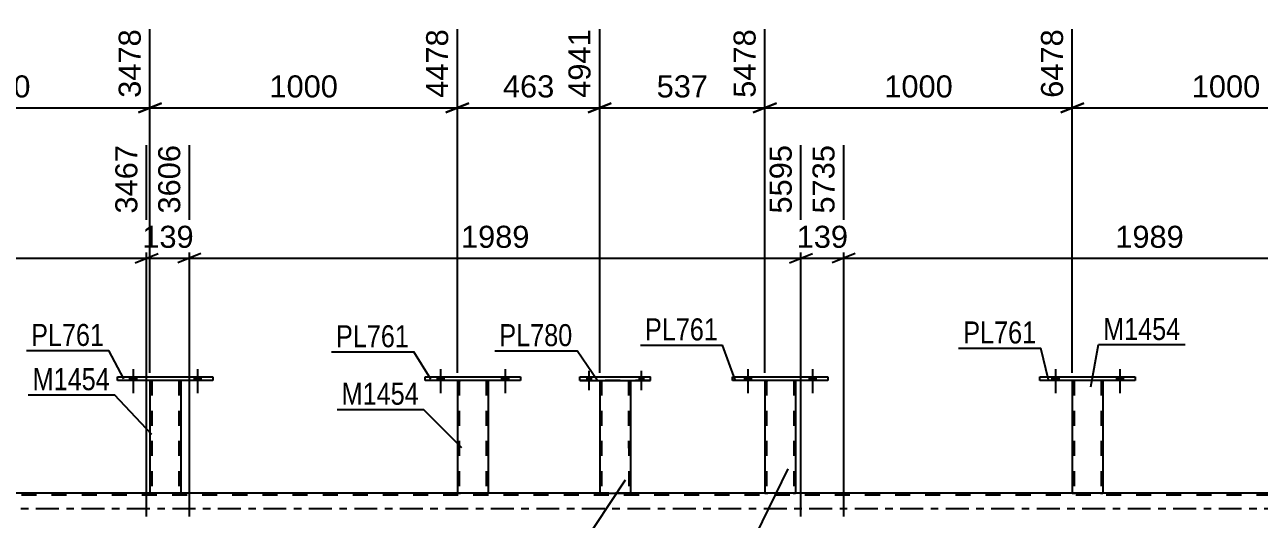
# Model space of a CAD drawing. Header units: millimetres. Extents: x 0 to 841, y 0 to 594.
# Drawn here: x 192 to 352.7, y 428.3 to 492.5 of the extents above; entities that cross this region are included whole.
import ezdxf

# ---------------------------------------------------------------- set-up
doc = ezdxf.new("R2010")
doc.units = ezdxf.units.MM
doc.linetypes.add('DXK_LINE_DOT2', pattern=[3.9198, 1.9599, -1.9599])
doc.linetypes.add('DXK_LINE_DOT3', pattern=[5.9187, 2.979, -0.9799, 0.9799, -0.9799])
doc.styles.add('Arial', font='ARIAL.TTF', dxfattribs={"height": 0.2})
doc.styles.add('Arial Narrow', font='ARIALN.TTF', dxfattribs={"height": 0.2})

# ---------------------------------------------------------------- blocks, each defined once
blk = doc.blocks.new('Part-717034467-3691 - 3663')
at = {"color": 2, "linetype": 'Continuous'}
for p, q in [((244.13, 446.29), (244.13, 446.77)), ((244.13, 446.77), (256.53, 446.77)), ((256.53, 446.77), (256.53, 446.29)), ((256.53, 446.29), (244.13, 446.29))]:
    blk.add_line(p, q, dxfattribs=at)
blk = doc.blocks.new('Bolt-717034467-3681 - 3663')
at = {"linetype": 'Continuous'}
for points in [[(265.17, 446.29), (265.73, 446.29), (265.73, 446.77), (265.17, 446.77)], [(265.17, 446.29), (265.73, 446.29), (265.73, 446.77), (265.17, 446.77)], [(271.97, 446.29), (272.53, 446.29), (272.53, 446.77), (271.97, 446.77)], [(271.97, 446.29), (272.53, 446.29), (272.53, 446.77), (271.97, 446.77)]]:
    blk.add_hatch(color=1, dxfattribs=at).paths.add_polyline_path(points)
at = {"color": 1, "linetype": 'Continuous'}
for p, q in [((265.17, 446.77), (265.17, 446.29)), ((265.17, 446.77), (265.17, 446.29)), ((265.45, 447.57), (265.45, 445.05)), ((265.45, 447.57), (265.45, 445.05)), ((265.73, 446.77), (265.73, 446.29)), ((265.73, 446.77), (265.73, 446.29)), ((271.97, 446.77), (271.97, 446.29)), ((271.97, 446.77), (271.97, 446.29)), ((272.25, 447.57), (272.25, 445.05)), ((272.25, 447.57), (272.25, 445.05)), ((272.53, 446.77), (272.53, 446.29)), ((272.53, 446.77), (272.53, 446.29))]:
    blk.add_line(p, q, dxfattribs=at)
blk = doc.blocks.new('Part-717034467-3686 - 3663')
at = {"color": 7, "linetype": 'DXK_LINE_DOT2'}
for p, q in [((248.33, 446.3), (248.33, 446.3)), ((248.33, 446.3), (248.33, 446.29)), ((248.33, 446.29), (248.33, 446.3)), ((248.37, 446.3), (248.33, 446.3)), ((248.33, 446.3), (248.37, 446.3)), ((248.47, 446.3), (248.37, 446.3)), ((248.37, 446.3), (248.47, 446.3)), ((248.62, 446.3), (248.47, 446.3)), ((248.47, 446.3), (248.62, 446.3)), ((248.57, 446.3), (248.57, 446.3)), ((248.57, 446.3), (248.57, 431.65)), ((248.59, 446.3), (248.57, 446.3)), ((248.57, 446.3), (248.59, 446.3)), ((248.64, 446.3), (248.59, 446.3)), ((248.59, 446.3), (248.64, 446.3)), ((252.03, 446.3), (248.62, 446.3)), ((252.03, 446.3), (248.62, 446.3)), ((251.94, 446.3), (248.64, 446.3)), ((248.64, 446.3), (248.72, 446.3)), ((252.02, 446.3), (248.72, 446.3)), ((252.02, 446.3), (251.94, 446.3)), ((252.07, 446.3), (252.02, 446.3)), ((252.02, 446.3), (252.07, 446.3)), ((252.03, 446.3), (252.19, 446.3)), ((252.19, 446.3), (252.03, 446.3)), ((252.09, 446.3), (252.07, 446.3)), ((252.07, 446.3), (252.09, 446.3)), ((252.09, 446.3), (252.09, 446.3)), ((252.09, 446.3), (252.09, 431.65)), ((252.19, 446.3), (252.29, 446.3)), ((252.29, 446.3), (252.19, 446.3)), ((252.29, 446.3), (252.33, 446.3)), ((252.33, 446.3), (252.29, 446.3)), ((252.33, 446.3), (252.33, 446.3)), ((252.33, 446.3), (252.33, 446.29)), ((252.33, 446.29), (252.33, 446.3)), ((248.33, 431.65), (248.37, 431.65)), ((248.37, 431.65), (248.47, 431.65)), ((248.47, 431.65), (248.62, 431.65)), ((248.59, 431.65), (248.57, 431.65)), ((248.57, 431.65), (248.59, 431.65)), ((248.64, 431.65), (248.59, 431.65)), ((248.59, 431.65), (248.62, 431.65)), ((252.03, 431.65), (248.62, 431.65)), ((248.62, 431.65), (248.64, 431.65)), ((251.94, 431.65), (248.64, 431.65)), ((248.64, 431.65), (248.72, 431.65)), ((252.02, 431.65), (248.72, 431.65)), ((252.02, 431.65), (251.94, 431.65)), ((252.07, 431.65), (252.02, 431.65)), ((252.02, 431.65), (252.07, 431.65)), ((252.03, 431.65), (252.19, 431.65)), ((252.09, 431.65), (252.07, 431.65)), ((252.07, 431.65), (252.09, 431.65)), ((252.19, 431.65), (252.29, 431.65)), ((252.29, 431.65), (252.33, 431.65))]:
    blk.add_line(p, q, dxfattribs=at)
at = {"color": 2, "linetype": 'Continuous'}
for p, q in [((248.33, 446.29), (248.33, 431.65)), ((252.33, 446.29), (252.33, 431.65)), ((248.37, 431.65), (248.33, 431.65)), ((248.47, 431.65), (248.37, 431.65)), ((248.62, 431.65), (248.47, 431.65)), ((252.03, 431.65), (248.62, 431.65)), ((252.19, 431.65), (252.03, 431.65)), ((252.29, 431.65), (252.19, 431.65)), ((252.33, 431.65), (252.29, 431.65))]:
    blk.add_line(p, q, dxfattribs=at)
blk = doc.blocks.new('Part-717034467-4103 - 3663')
at = {"color": 7, "linetype": 'DXK_LINE_DOT2'}
for p, q in [((288.33, 446.3), (288.33, 446.3)), ((288.33, 446.3), (288.33, 446.29)), ((288.33, 446.29), (288.33, 446.3)), ((288.37, 446.3), (288.33, 446.3)), ((288.33, 446.3), (288.37, 446.3)), ((288.47, 446.3), (288.37, 446.3)), ((288.37, 446.3), (288.47, 446.3)), ((288.63, 446.3), (288.47, 446.3)), ((288.47, 446.3), (288.63, 446.3)), ((288.57, 446.3), (288.57, 446.3)), ((288.57, 446.3), (288.57, 431.65)), ((288.59, 446.3), (288.57, 446.3)), ((288.57, 446.3), (288.59, 446.3)), ((288.64, 446.3), (288.59, 446.3)), ((288.59, 446.3), (288.64, 446.3)), ((292.03, 446.3), (288.63, 446.3)), ((292.03, 446.3), (288.63, 446.3)), ((291.94, 446.3), (288.64, 446.3)), ((288.64, 446.3), (288.72, 446.3)), ((292.02, 446.3), (288.72, 446.3)), ((292.02, 446.3), (291.94, 446.3)), ((292.07, 446.3), (292.02, 446.3)), ((292.02, 446.3), (292.07, 446.3)), ((292.03, 446.3), (292.19, 446.3)), ((292.19, 446.3), (292.03, 446.3)), ((292.09, 446.3), (292.07, 446.3)), ((292.07, 446.3), (292.09, 446.3)), ((292.09, 446.3), (292.09, 446.3)), ((292.09, 446.3), (292.09, 431.65)), ((292.19, 446.3), (292.29, 446.3)), ((292.29, 446.3), (292.19, 446.3)), ((292.29, 446.3), (292.33, 446.3)), ((292.33, 446.3), (292.29, 446.3)), ((292.33, 446.3), (292.33, 446.3)), ((292.33, 446.3), (292.33, 446.29)), ((292.33, 446.29), (292.33, 446.3)), ((288.33, 431.65), (288.37, 431.65)), ((288.37, 431.65), (288.47, 431.65)), ((288.47, 431.65), (288.63, 431.65)), ((288.59, 431.65), (288.57, 431.65)), ((288.57, 431.65), (288.59, 431.65)), ((288.64, 431.65), (288.59, 431.65)), ((288.59, 431.65), (288.63, 431.65)), ((292.03, 431.65), (288.63, 431.65)), ((288.63, 431.65), (288.64, 431.65)), ((291.94, 431.65), (288.64, 431.65)), ((288.64, 431.65), (288.72, 431.65)), ((292.02, 431.65), (288.72, 431.65)), ((292.02, 431.65), (291.94, 431.65)), ((292.07, 431.65), (292.02, 431.65)), ((292.02, 431.65), (292.07, 431.65)), ((292.03, 431.65), (292.19, 431.65)), ((292.09, 431.65), (292.07, 431.65)), ((292.07, 431.65), (292.09, 431.65)), ((292.19, 431.65), (292.29, 431.65)), ((292.29, 431.65), (292.33, 431.65))]:
    blk.add_line(p, q, dxfattribs=at)
at = {"color": 2, "linetype": 'Continuous'}
for p, q in [((288.33, 446.29), (288.33, 431.65)), ((292.33, 446.29), (292.33, 431.65)), ((288.37, 431.65), (288.33, 431.65)), ((288.47, 431.65), (288.37, 431.65)), ((288.63, 431.65), (288.47, 431.65)), ((292.03, 431.65), (288.63, 431.65)), ((292.19, 431.65), (292.03, 431.65)), ((292.29, 431.65), (292.19, 431.65)), ((292.33, 431.65), (292.29, 431.65))]:
    blk.add_line(p, q, dxfattribs=at)
blk = doc.blocks.new('Part-717034467-4128 - 3663')
at = {"color": 2, "linetype": 'Continuous'}
for p, q in [((204.13, 446.29), (204.13, 446.77)), ((204.13, 446.77), (216.53, 446.77)), ((216.53, 446.77), (216.53, 446.29)), ((216.53, 446.29), (204.13, 446.29))]:
    blk.add_line(p, q, dxfattribs=at)
blk = doc.blocks.new('Bolt-717034467-4170 - 3663')
at = {"linetype": 'Continuous'}
for points in [[(245.69, 446.29), (246.57, 446.29), (246.57, 446.77), (245.69, 446.77)], [(254.09, 446.29), (254.97, 446.29), (254.97, 446.77), (254.09, 446.77)]]:
    blk.add_hatch(color=1, dxfattribs=at).paths.add_polyline_path(points)
at = {"color": 1, "linetype": 'Continuous'}
for p, q in [((245.69, 446.77), (245.69, 446.29)), ((246.13, 447.77), (246.13, 444.65)), ((246.57, 446.77), (246.57, 446.29)), ((254.09, 446.77), (254.09, 446.29)), ((254.53, 447.77), (254.53, 444.65)), ((254.97, 446.77), (254.97, 446.29))]:
    blk.add_line(p, q, dxfattribs=at)
blk = doc.blocks.new('Bolt-717034467-4169 - 3663')
at = {"linetype": 'Continuous'}
for points in [[(285.69, 446.29), (286.57, 446.29), (286.57, 446.77), (285.69, 446.77)], [(294.09, 446.29), (294.97, 446.29), (294.97, 446.77), (294.09, 446.77)]]:
    blk.add_hatch(color=1, dxfattribs=at).paths.add_polyline_path(points)
at = {"color": 1, "linetype": 'Continuous'}
for p, q in [((285.69, 446.77), (285.69, 446.29)), ((286.13, 447.77), (286.13, 444.65)), ((286.57, 446.77), (286.57, 446.29)), ((294.09, 446.77), (294.09, 446.29)), ((294.53, 447.77), (294.53, 444.65)), ((294.97, 446.77), (294.97, 446.29))]:
    blk.add_line(p, q, dxfattribs=at)
blk = doc.blocks.new('Part-717034467-3956 - 3663')
at = {"color": 7, "linetype": 'DXK_LINE_DOT2'}
for p, q in [((754.1, 431.41), (69.21, 431.41)), ((754.1, 431.65), (168.33, 431.65)), ((212.33, 431.65), (208.33, 431.65)), ((252.33, 431.65), (248.33, 431.65)), ((270.86, 431.65), (266.86, 431.65)), ((292.33, 431.65), (288.33, 431.65)), ((332.33, 431.65), (328.33, 431.65))]:
    blk.add_line(p, q, dxfattribs=at)
at = {"color": 2, "linetype": 'Continuous'}
for p, q in [((208.33, 431.65), (172.33, 431.65)), ((248.33, 431.65), (212.33, 431.65)), ((266.86, 431.65), (252.33, 431.65)), ((288.33, 431.65), (270.86, 431.65)), ((328.33, 431.65), (292.33, 431.65)), ((368.33, 431.65), (332.33, 431.65))]:
    blk.add_line(p, q, dxfattribs=at)
at = {"color": 7, "linetype": 'DXK_LINE_DOT3'}
blk.add_line((69.21, 429.65), (754.1, 429.65), dxfattribs=at)
blk = doc.blocks.new('Bolt-717034467-4171 - 3663')
at = {"linetype": 'Continuous'}
for points in [[(245.69, 446.29), (246.57, 446.29), (246.57, 446.77), (245.69, 446.77)], [(254.09, 446.29), (254.97, 446.29), (254.97, 446.77), (254.09, 446.77)]]:
    blk.add_hatch(color=1, dxfattribs=at).paths.add_polyline_path(points)
at = {"color": 1, "linetype": 'Continuous'}
for p, q in [((245.69, 446.77), (245.69, 446.29)), ((246.13, 447.77), (246.13, 444.65)), ((246.57, 446.77), (246.57, 446.29)), ((254.09, 446.77), (254.09, 446.29)), ((254.53, 447.77), (254.53, 444.65)), ((254.97, 446.77), (254.97, 446.29))]:
    blk.add_line(p, q, dxfattribs=at)
blk = doc.blocks.new('Part-717034467-4013 - 3663')
at = {"color": 7, "linetype": 'DXK_LINE_DOT2'}
for p, q in [((328.33, 446.3), (328.33, 446.3)), ((328.33, 446.3), (328.33, 446.29)), ((328.33, 446.29), (328.33, 446.3)), ((328.37, 446.3), (328.33, 446.3)), ((328.33, 446.3), (328.37, 446.3)), ((328.47, 446.3), (328.37, 446.3)), ((328.37, 446.3), (328.47, 446.3)), ((328.63, 446.3), (328.47, 446.3)), ((328.47, 446.3), (328.63, 446.3)), ((328.57, 446.3), (328.57, 446.3)), ((328.57, 446.3), (328.57, 431.65)), ((328.59, 446.3), (328.57, 446.3)), ((328.57, 446.3), (328.59, 446.3)), ((328.64, 446.3), (328.59, 446.3)), ((328.59, 446.3), (328.64, 446.3)), ((332.03, 446.3), (328.63, 446.3)), ((332.03, 446.3), (328.63, 446.3)), ((331.94, 446.3), (328.64, 446.3)), ((328.64, 446.3), (328.72, 446.3)), ((332.02, 446.3), (328.72, 446.3)), ((332.02, 446.3), (331.94, 446.3)), ((332.07, 446.3), (332.02, 446.3)), ((332.02, 446.3), (332.07, 446.3)), ((332.03, 446.3), (332.19, 446.3)), ((332.19, 446.3), (332.03, 446.3)), ((332.09, 446.3), (332.07, 446.3)), ((332.07, 446.3), (332.09, 446.3)), ((332.09, 446.3), (332.09, 446.3)), ((332.09, 446.3), (332.09, 431.65)), ((332.19, 446.3), (332.29, 446.3)), ((332.29, 446.3), (332.19, 446.3)), ((332.29, 446.3), (332.33, 446.3)), ((332.33, 446.3), (332.29, 446.3)), ((332.33, 446.3), (332.33, 446.3)), ((332.33, 446.3), (332.33, 446.29)), ((332.33, 446.29), (332.33, 446.3)), ((328.33, 431.65), (328.37, 431.65)), ((328.37, 431.65), (328.47, 431.65)), ((328.47, 431.65), (328.63, 431.65)), ((328.59, 431.65), (328.57, 431.65)), ((328.57, 431.65), (328.59, 431.65)), ((328.64, 431.65), (328.59, 431.65)), ((328.59, 431.65), (328.63, 431.65)), ((332.03, 431.65), (328.63, 431.65)), ((328.63, 431.65), (328.64, 431.65)), ((331.94, 431.65), (328.64, 431.65)), ((328.64, 431.65), (328.72, 431.65)), ((332.02, 431.65), (328.72, 431.65)), ((332.02, 431.65), (331.94, 431.65)), ((332.07, 431.65), (332.02, 431.65)), ((332.02, 431.65), (332.07, 431.65)), ((332.03, 431.65), (332.19, 431.65)), ((332.09, 431.65), (332.07, 431.65)), ((332.07, 431.65), (332.09, 431.65)), ((332.19, 431.65), (332.29, 431.65)), ((332.29, 431.65), (332.33, 431.65))]:
    blk.add_line(p, q, dxfattribs=at)
at = {"color": 2, "linetype": 'Continuous'}
for p, q in [((328.33, 446.29), (328.33, 431.65)), ((332.33, 446.29), (332.33, 431.65)), ((328.37, 431.65), (328.33, 431.65)), ((328.47, 431.65), (328.37, 431.65)), ((328.63, 431.65), (328.47, 431.65)), ((332.03, 431.65), (328.63, 431.65)), ((332.19, 431.65), (332.03, 431.65)), ((332.29, 431.65), (332.19, 431.65)), ((332.33, 431.65), (332.29, 431.65))]:
    blk.add_line(p, q, dxfattribs=at)
blk = doc.blocks.new('Part-717034467-4018 - 3663')
at = {"color": 2, "linetype": 'Continuous'}
for p, q in [((324.13, 446.29), (324.13, 446.77)), ((324.13, 446.77), (336.53, 446.77)), ((336.53, 446.77), (336.53, 446.29)), ((336.53, 446.29), (324.13, 446.29))]:
    blk.add_line(p, q, dxfattribs=at)
blk = doc.blocks.new('Part-717034467-4108 - 3663')
at = {"color": 2, "linetype": 'Continuous'}
for p, q in [((284.13, 446.29), (284.13, 446.77)), ((284.13, 446.77), (296.53, 446.77)), ((296.53, 446.77), (296.53, 446.29)), ((296.53, 446.29), (284.13, 446.29))]:
    blk.add_line(p, q, dxfattribs=at)
blk = doc.blocks.new('Part-717034467-4113 - 3663')
at = {"color": 2, "linetype": 'Continuous'}
for p, q in [((266.85, 446.29), (266.86, 431.65)), ((270.85, 446.29), (270.86, 431.65)), ((266.86, 431.65), (270.86, 431.65))]:
    blk.add_line(p, q, dxfattribs=at)
at = {"color": 7, "linetype": 'DXK_LINE_DOT2'}
for p, q in [((266.85, 446.29), (270.85, 446.29)), ((267.09, 446.29), (267.1, 431.65)), ((270.61, 446.29), (270.62, 431.65)), ((270.56, 431.65), (270.6, 431.65)), ((270.56, 431.65), (270.6, 431.65)), ((270.6, 431.65), (270.62, 431.65)), ((270.6, 431.65), (270.62, 431.65))]:
    blk.add_line(p, q, dxfattribs=at)
blk = doc.blocks.new('Part-717034467-4118 - 3663')
at = {"color": 2, "linetype": 'Continuous'}
for p, q in [((264.25, 446.29), (264.25, 446.77)), ((264.25, 446.77), (273.45, 446.77)), ((273.45, 446.29), (273.45, 446.77)), ((264.25, 446.29), (264.25, 446.29)), ((264.25, 446.29), (273.45, 446.29)), ((273.45, 446.29), (273.45, 446.29))]:
    blk.add_line(p, q, dxfattribs=at)
at = {"color": 7, "linetype": 'DXK_LINE_DOT2'}
for p, q in [((264.25, 446.77), (264.25, 446.77)), ((264.25, 446.77), (273.45, 446.77)), ((273.45, 446.77), (273.45, 446.77)), ((273.45, 446.29), (264.25, 446.29))]:
    blk.add_line(p, q, dxfattribs=at)
blk = doc.blocks.new('Part-717034467-4123 - 3663')
at = {"color": 7, "linetype": 'DXK_LINE_DOT2'}
for p, q in [((208.33, 446.3), (208.33, 446.3)), ((208.33, 446.3), (208.33, 446.29)), ((208.33, 446.29), (208.33, 446.3)), ((208.37, 446.3), (208.33, 446.3)), ((208.33, 446.3), (208.37, 446.3)), ((208.47, 446.3), (208.37, 446.3)), ((208.37, 446.3), (208.47, 446.3)), ((208.63, 446.3), (208.47, 446.3)), ((208.47, 446.3), (208.63, 446.3)), ((208.57, 446.3), (208.57, 446.3)), ((208.57, 446.3), (208.57, 431.65)), ((208.59, 446.3), (208.57, 446.3)), ((208.57, 446.3), (208.59, 446.3)), ((208.64, 446.3), (208.59, 446.3)), ((208.59, 446.3), (208.64, 446.3)), ((212.03, 446.3), (208.63, 446.3)), ((212.03, 446.3), (208.63, 446.3)), ((211.94, 446.3), (208.64, 446.3)), ((208.64, 446.3), (208.72, 446.3)), ((212.02, 446.3), (208.72, 446.3)), ((212.02, 446.3), (211.94, 446.3)), ((212.07, 446.3), (212.02, 446.3)), ((212.02, 446.3), (212.07, 446.3)), ((212.03, 446.3), (212.19, 446.3)), ((212.19, 446.3), (212.03, 446.3)), ((212.09, 446.3), (212.07, 446.3)), ((212.07, 446.3), (212.09, 446.3)), ((212.09, 446.3), (212.09, 446.3)), ((212.09, 446.3), (212.09, 431.65)), ((212.19, 446.3), (212.29, 446.3)), ((212.29, 446.3), (212.19, 446.3)), ((212.29, 446.3), (212.33, 446.3)), ((212.33, 446.3), (212.29, 446.3)), ((212.33, 446.3), (212.33, 446.3)), ((212.33, 446.3), (212.33, 446.29)), ((212.33, 446.29), (212.33, 446.3)), ((208.33, 431.65), (208.37, 431.65)), ((208.37, 431.65), (208.47, 431.65)), ((208.47, 431.65), (208.63, 431.65)), ((208.59, 431.65), (208.57, 431.65)), ((208.57, 431.65), (208.59, 431.65)), ((208.64, 431.65), (208.59, 431.65)), ((208.59, 431.65), (208.64, 431.65)), ((212.03, 431.65), (208.63, 431.65)), ((211.94, 431.65), (208.64, 431.65)), ((208.64, 431.65), (208.72, 431.65)), ((212.02, 431.65), (208.72, 431.65)), ((212.02, 431.65), (211.94, 431.65)), ((212.07, 431.65), (212.02, 431.65)), ((212.02, 431.65), (212.07, 431.65)), ((212.03, 431.65), (212.19, 431.65)), ((212.09, 431.65), (212.07, 431.65)), ((212.07, 431.65), (212.09, 431.65)), ((212.19, 431.65), (212.29, 431.65)), ((212.29, 431.65), (212.33, 431.65))]:
    blk.add_line(p, q, dxfattribs=at)
at = {"color": 2, "linetype": 'Continuous'}
for p, q in [((208.33, 446.29), (208.33, 431.65)), ((212.33, 446.29), (212.33, 431.65)), ((208.37, 431.65), (208.33, 431.65)), ((208.47, 431.65), (208.37, 431.65)), ((208.63, 431.65), (208.47, 431.65)), ((212.03, 431.65), (208.63, 431.65)), ((212.19, 431.65), (212.03, 431.65)), ((212.29, 431.65), (212.19, 431.65)), ((212.33, 431.65), (212.29, 431.65))]:
    blk.add_line(p, q, dxfattribs=at)
blk = doc.blocks.new('Bolt-717034467-4150 - 3663')
at = {"linetype": 'Continuous'}
for points in [[(325.69, 446.29), (326.57, 446.29), (326.57, 446.77), (325.69, 446.77)], [(334.09, 446.29), (334.97, 446.29), (334.97, 446.77), (334.09, 446.77)]]:
    blk.add_hatch(color=1, dxfattribs=at).paths.add_polyline_path(points)
at = {"color": 1, "linetype": 'Continuous'}
for p, q in [((325.69, 446.77), (325.69, 446.29)), ((326.13, 447.77), (326.13, 444.65)), ((326.57, 446.77), (326.57, 446.29)), ((334.09, 446.77), (334.09, 446.29)), ((334.53, 447.77), (334.53, 444.65)), ((334.97, 446.77), (334.97, 446.29))]:
    blk.add_line(p, q, dxfattribs=at)
blk = doc.blocks.new('Bolt-717034467-4151 - 3663')
at = {"linetype": 'Continuous'}
for points in [[(325.69, 446.29), (326.57, 446.29), (326.57, 446.77), (325.69, 446.77)], [(334.09, 446.29), (334.97, 446.29), (334.97, 446.77), (334.09, 446.77)]]:
    blk.add_hatch(color=1, dxfattribs=at).paths.add_polyline_path(points)
at = {"color": 1, "linetype": 'Continuous'}
for p, q in [((325.69, 446.77), (325.69, 446.29)), ((326.13, 447.77), (326.13, 444.65)), ((326.57, 446.77), (326.57, 446.29)), ((334.09, 446.77), (334.09, 446.29)), ((334.53, 447.77), (334.53, 444.65)), ((334.97, 446.77), (334.97, 446.29))]:
    blk.add_line(p, q, dxfattribs=at)
blk = doc.blocks.new('Bolt-717034467-4168 - 3663')
at = {"linetype": 'Continuous'}
for points in [[(285.69, 446.29), (286.57, 446.29), (286.57, 446.77), (285.69, 446.77)], [(294.09, 446.29), (294.97, 446.29), (294.97, 446.77), (294.09, 446.77)]]:
    blk.add_hatch(color=1, dxfattribs=at).paths.add_polyline_path(points)
at = {"color": 1, "linetype": 'Continuous'}
for p, q in [((285.69, 446.77), (285.69, 446.29)), ((286.13, 447.77), (286.13, 444.65)), ((286.57, 446.77), (286.57, 446.29)), ((294.09, 446.77), (294.09, 446.29)), ((294.53, 447.77), (294.53, 444.65)), ((294.97, 446.77), (294.97, 446.29))]:
    blk.add_line(p, q, dxfattribs=at)
blk = doc.blocks.new('Bolt-717034467-4172 - 3663')
at = {"linetype": 'Continuous'}
for points in [[(205.69, 446.29), (206.57, 446.29), (206.57, 446.77), (205.69, 446.77)], [(214.09, 446.29), (214.97, 446.29), (214.97, 446.77), (214.09, 446.77)]]:
    blk.add_hatch(color=1, dxfattribs=at).paths.add_polyline_path(points)
at = {"color": 1, "linetype": 'Continuous'}
for p, q in [((205.69, 446.77), (205.69, 446.29)), ((206.13, 447.77), (206.13, 444.65)), ((206.57, 446.77), (206.57, 446.29)), ((214.09, 446.77), (214.09, 446.29)), ((214.53, 447.77), (214.53, 444.65)), ((214.97, 446.77), (214.97, 446.29))]:
    blk.add_line(p, q, dxfattribs=at)
blk = doc.blocks.new('Bolt-717034467-4173 - 3663')
at = {"linetype": 'Continuous'}
for points in [[(205.69, 446.29), (206.57, 446.29), (206.57, 446.77), (205.69, 446.77)], [(214.09, 446.29), (214.97, 446.29), (214.97, 446.77), (214.09, 446.77)]]:
    blk.add_hatch(color=1, dxfattribs=at).paths.add_polyline_path(points)
at = {"color": 1, "linetype": 'Continuous'}
for p, q in [((205.69, 446.77), (205.69, 446.29)), ((206.13, 447.77), (206.13, 444.65)), ((206.57, 446.77), (206.57, 446.29)), ((214.09, 446.77), (214.09, 446.29)), ((214.53, 447.77), (214.53, 444.65)), ((214.97, 446.77), (214.97, 446.29))]:
    blk.add_line(p, q, dxfattribs=at)
blk = doc.blocks.new('StraightDimension-717034467-14132 - 3663')
at = {"color": 7, "linetype": 'Continuous'}
for p, q in [((266.85, 447.29), (266.85, 491.93)), ((288.33, 447.3), (288.33, 491.93)), ((268.35, 482.33), (265.35, 481.13)), ((286.83, 481.13), (289.83, 482.33)), ((266.85, 481.73), (288.33, 481.73))]:
    blk.add_line(p, q, dxfattribs=at)
at = {"color": 0, "linetype": 'Continuous'}
blk.add_wipeout([(287.73, 492.53), (283.53, 492.53), (283.53, 482.43), (287.73, 482.43)], dxfattribs=at)
at = {"color": 0}
blk.add_wipeout([(281.53, 482.48), (281.53, 486.68), (273.66, 486.68), (273.66, 482.48)], dxfattribs=at)
at = {"color": 3, "linetype": 'Continuous', "style": 'Arial'}
blk.add_text('5478', height=2.865, rotation=90.0002, dxfattribs=at).set_placement((287.13, 483.03))
at = {"color": 3, "style": 'Arial'}
blk.add_text('537', height=2.865, dxfattribs=at).set_placement((274.26, 483.08))
blk = doc.blocks.new('StraightDimension-717034467-14133 - 3663')
at = {"color": 7, "linetype": 'Continuous'}
for p, q in [((248.33, 447.3), (248.33, 491.93)), ((266.85, 447.29), (266.85, 491.93)), ((249.83, 482.33), (246.83, 481.13)), ((265.35, 481.13), (268.35, 482.33)), ((248.33, 481.73), (266.85, 481.73))]:
    blk.add_line(p, q, dxfattribs=at)
at = {"color": 0}
blk.add_wipeout([(261.53, 482.48), (261.53, 486.68), (253.66, 486.68), (253.66, 482.48)], dxfattribs=at)
at = {"color": 3, "style": 'Arial'}
blk.add_text('463', height=2.865, dxfattribs=at).set_placement((254.26, 483.08))
at = {"color": 0, "linetype": 'Continuous'}
blk.add_wipeout([(266.25, 492.53), (262.05, 492.53), (262.05, 482.43), (266.25, 482.43)], dxfattribs=at)
at = {"color": 3, "linetype": 'Continuous', "style": 'Arial'}
blk.add_text('4941', height=2.865, rotation=90.0002, dxfattribs=at).set_placement((265.65, 483.03))
blk = doc.blocks.new('StraightDimension-717034467-5014 - 3663')
at = {"color": 7, "linetype": 'Continuous'}
for p, q in [((213.47, 428.65), (213.47, 476.89)), ((293.03, 428.65), (293.03, 476.89)), ((214.97, 462.79), (211.97, 461.59)), ((291.53, 461.59), (294.53, 462.79)), ((213.47, 462.19), (293.03, 462.19))]:
    blk.add_line(p, q, dxfattribs=at)
at = {"color": 0, "linetype": 'Continuous'}
blk.add_wipeout([(292.43, 477.49), (288.23, 477.49), (288.23, 467.39), (292.43, 467.39)], dxfattribs=at)
at = {"color": 0}
blk.add_wipeout([(258.29, 462.94), (258.29, 467.14), (248.2, 467.14), (248.2, 462.94)], dxfattribs=at)
at = {"color": 3, "linetype": 'Continuous', "style": 'Arial'}
blk.add_text('5595', height=2.865, rotation=90.0002, dxfattribs=at).set_placement((291.83, 467.99))
at = {"color": 3, "style": 'Arial'}
blk.add_text('1989', height=2.865, dxfattribs=at).set_placement((248.8, 463.54))
blk = doc.blocks.new('StraightDimension-717034467-4966 - 3663')
at = {"color": 7, "linetype": 'Continuous'}
for p, q in [((128.33, 428.65), (128.33, 476.89)), ((207.89, 428.65), (207.89, 476.89)), ((129.83, 462.79), (126.83, 461.59)), ((206.39, 461.59), (209.39, 462.79)), ((128.33, 462.19), (207.89, 462.19))]:
    blk.add_line(p, q, dxfattribs=at)
at = {"color": 0, "linetype": 'Continuous'}
blk.add_wipeout([(207.29, 477.49), (203.09, 477.49), (203.09, 467.39), (207.29, 467.39)], dxfattribs=at)
at = {"color": 0}
blk.add_wipeout([(173.16, 462.94), (173.16, 467.14), (163.07, 467.14), (163.07, 462.94)], dxfattribs=at)
at = {"color": 3, "linetype": 'Continuous', "style": 'Arial'}
blk.add_text('3467', height=2.865, rotation=90.0002, dxfattribs=at).set_placement((206.69, 467.99))
at = {"color": 3, "style": 'Arial'}
blk.add_text('1989', height=2.865, dxfattribs=at).set_placement((163.67, 463.54))
blk = doc.blocks.new('StraightDimension-717034467-5062 - 3663')
at = {"color": 7, "linetype": 'Continuous'}
for p, q in [((298.6, 428.65), (298.6, 476.89)), ((378.16, 428.65), (378.16, 476.89)), ((300.1, 462.79), (297.1, 461.59)), ((376.66, 461.59), (379.66, 462.79)), ((298.6, 462.19), (378.16, 462.19))]:
    blk.add_line(p, q, dxfattribs=at)
at = {"color": 0, "linetype": 'Continuous'}
blk.add_wipeout([(377.56, 477.49), (373.36, 477.49), (373.36, 467.39), (377.56, 467.39)], dxfattribs=at)
at = {"color": 0}
blk.add_wipeout([(343.43, 462.94), (343.43, 467.14), (333.33, 467.14), (333.33, 462.94)], dxfattribs=at)
at = {"color": 3, "linetype": 'Continuous', "style": 'Arial'}
blk.add_text('7724', height=2.865, rotation=90.0002, dxfattribs=at).set_placement((376.96, 467.99))
at = {"color": 3, "style": 'Arial'}
blk.add_text('1989', height=2.865, dxfattribs=at).set_placement((333.93, 463.54))
blk = doc.blocks.new('StraightDimension-717034467-4990 - 3663')
at = {"color": 7, "linetype": 'Continuous'}
for p, q in [((207.89, 428.65), (207.89, 476.89)), ((213.47, 428.65), (213.47, 476.89)), ((206.39, 461.59), (209.39, 462.79)), ((214.97, 462.79), (211.97, 461.59)), ((207.89, 462.19), (213.47, 462.19))]:
    blk.add_line(p, q, dxfattribs=at)
at = {"color": 0}
blk.add_wipeout([(214.62, 462.94), (214.62, 467.14), (206.74, 467.14), (206.74, 462.94)], dxfattribs=at)
at = {"color": 3, "style": 'Arial'}
blk.add_text('139', height=2.865, dxfattribs=at).set_placement((207.34, 463.54))
at = {"color": 0, "linetype": 'Continuous'}
blk.add_wipeout([(212.87, 477.49), (208.67, 477.49), (208.67, 467.39), (212.87, 467.39)], dxfattribs=at)
at = {"color": 3, "linetype": 'Continuous', "style": 'Arial'}
blk.add_text('3606', height=2.865, rotation=90.0002, dxfattribs=at).set_placement((212.27, 467.99))
blk = doc.blocks.new('StraightDimension-717034467-5038 - 3663')
at = {"color": 7, "linetype": 'Continuous'}
for p, q in [((293.03, 428.65), (293.03, 476.89)), ((298.6, 428.65), (298.6, 476.89)), ((291.53, 461.59), (294.53, 462.79)), ((300.1, 462.79), (297.1, 461.59)), ((293.03, 462.19), (298.6, 462.19))]:
    blk.add_line(p, q, dxfattribs=at)
at = {"color": 0}
blk.add_wipeout([(299.75, 462.94), (299.75, 467.14), (291.88, 467.14), (291.88, 462.94)], dxfattribs=at)
at = {"color": 3, "style": 'Arial'}
blk.add_text('139', height=2.865, dxfattribs=at).set_placement((292.48, 463.54))
at = {"color": 0, "linetype": 'Continuous'}
blk.add_wipeout([(298, 477.49), (293.8, 477.49), (293.8, 467.39), (298, 467.39)], dxfattribs=at)
at = {"color": 3, "linetype": 'Continuous', "style": 'Arial'}
blk.add_text('5735', height=2.865, rotation=90.0002, dxfattribs=at).set_placement((297.4, 467.99))
blk = doc.blocks.new('StraightDimension-717034467-14130 - 3663')
at = {"color": 7, "linetype": 'Continuous'}
for p, q in [((328.33, 447.3), (328.33, 491.93)), ((368.33, 447.3), (368.33, 491.93)), ((329.83, 482.33), (326.83, 481.13)), ((366.83, 481.13), (369.83, 482.33)), ((328.33, 481.73), (368.33, 481.73))]:
    blk.add_line(p, q, dxfattribs=at)
at = {"color": 0, "linetype": 'Continuous'}
blk.add_wipeout([(367.73, 492.53), (363.53, 492.53), (363.53, 482.43), (367.73, 482.43)], dxfattribs=at)
at = {"color": 0}
blk.add_wipeout([(353.38, 482.48), (353.38, 486.68), (343.28, 486.68), (343.28, 482.48)], dxfattribs=at)
at = {"color": 3, "linetype": 'Continuous', "style": 'Arial'}
blk.add_text('7478', height=2.865, rotation=90.0002, dxfattribs=at).set_placement((367.13, 483.03))
at = {"color": 3, "style": 'Arial'}
blk.add_text('1000', height=2.865, dxfattribs=at).set_placement((343.88, 483.08))
blk = doc.blocks.new('StraightDimension-717034467-14131 - 3663')
at = {"color": 7, "linetype": 'Continuous'}
for p, q in [((288.33, 447.3), (288.33, 491.93)), ((328.33, 447.3), (328.33, 491.93)), ((289.83, 482.33), (286.83, 481.13)), ((326.83, 481.13), (329.83, 482.33)), ((288.33, 481.73), (328.33, 481.73))]:
    blk.add_line(p, q, dxfattribs=at)
at = {"color": 0, "linetype": 'Continuous'}
blk.add_wipeout([(327.73, 492.53), (323.53, 492.53), (323.53, 482.43), (327.73, 482.43)], dxfattribs=at)
at = {"color": 0}
blk.add_wipeout([(313.38, 482.48), (313.38, 486.68), (303.28, 486.68), (303.28, 482.48)], dxfattribs=at)
at = {"color": 3, "linetype": 'Continuous', "style": 'Arial'}
blk.add_text('6478', height=2.865, rotation=90.0002, dxfattribs=at).set_placement((327.13, 483.03))
at = {"color": 3, "style": 'Arial'}
blk.add_text('1000', height=2.865, dxfattribs=at).set_placement((303.88, 483.08))
blk = doc.blocks.new('StraightDimension-717034467-14134 - 3663')
at = {"color": 7, "linetype": 'Continuous'}
for p, q in [((208.33, 447.3), (208.33, 491.93)), ((248.33, 447.3), (248.33, 491.93)), ((209.83, 482.33), (206.83, 481.13)), ((246.83, 481.13), (249.83, 482.33)), ((208.33, 481.73), (248.33, 481.73))]:
    blk.add_line(p, q, dxfattribs=at)
at = {"color": 0, "linetype": 'Continuous'}
blk.add_wipeout([(247.73, 492.53), (243.53, 492.53), (243.53, 482.43), (247.73, 482.43)], dxfattribs=at)
at = {"color": 0}
blk.add_wipeout([(233.38, 482.48), (233.38, 486.68), (223.28, 486.68), (223.28, 482.48)], dxfattribs=at)
at = {"color": 3, "linetype": 'Continuous', "style": 'Arial'}
blk.add_text('4478', height=2.865, rotation=90.0002, dxfattribs=at).set_placement((247.13, 483.03))
at = {"color": 3, "style": 'Arial'}
blk.add_text('1000', height=2.865, dxfattribs=at).set_placement((223.88, 483.08))
blk = doc.blocks.new('StraightDimension-717034467-14135 - 3663')
at = {"color": 7, "linetype": 'Continuous'}
for p, q in [((168.33, 447.29), (168.33, 491.93)), ((208.33, 447.3), (208.33, 491.93)), ((169.83, 482.33), (166.83, 481.13)), ((206.83, 481.13), (209.83, 482.33)), ((168.33, 481.73), (208.33, 481.73))]:
    blk.add_line(p, q, dxfattribs=at)
at = {"color": 0, "linetype": 'Continuous'}
blk.add_wipeout([(207.73, 492.53), (203.53, 492.53), (203.53, 482.43), (207.73, 482.43)], dxfattribs=at)
at = {"color": 0}
blk.add_wipeout([(193.38, 482.48), (193.38, 486.68), (183.28, 486.68), (183.28, 482.48)], dxfattribs=at)
at = {"color": 3, "linetype": 'Continuous', "style": 'Arial'}
blk.add_text('3478', height=2.865, rotation=90.0002, dxfattribs=at).set_placement((207.13, 483.03))
at = {"color": 3, "style": 'Arial'}
blk.add_text('1000', height=2.865, dxfattribs=at).set_placement((183.88, 483.08))
blk = doc.blocks.new('Mark-717034467-3687 - 3663')
at = {"color": 0}
blk.add_wipeout([(242.05, 450.62), (242.05, 453.62), (232.54, 453.62), (232.54, 450.62)], dxfattribs=at)
blk.add_wipeout([(242.05, 450.62), (242.05, 453.62), (232.54, 453.62), (232.54, 450.62)], dxfattribs=at)
at = {"color": 30, "linetype": 'Continuous'}
for p in [(231.94, 450.02), (244.86, 446.46)]:
    blk.add_line(p, (242.65, 450.02), dxfattribs=at)
at = {"color": 3, "style": 'Arial Narrow'}
blk.add_text('PL761', height=2.863, dxfattribs=at).set_placement((232.54, 450.62))
blk = doc.blocks.new('Mark-717034467-3682 - 3663')
at = {"color": 0}
blk.add_wipeout([(243.32, 443.15), (243.32, 446.15), (233.27, 446.15), (233.27, 443.15)], dxfattribs=at)
blk.add_wipeout([(243.32, 443.15), (243.32, 446.15), (233.27, 446.15), (233.27, 443.15)], dxfattribs=at)
at = {"color": 30, "linetype": 'Continuous'}
for p in [(232.67, 442.55), (248.9, 437.55)]:
    blk.add_line(p, (243.92, 442.55), dxfattribs=at)
at = {"color": 3, "style": 'Arial Narrow'}
blk.add_text('M1454', height=2.863, dxfattribs=at).set_placement((233.27, 443.15))
blk = doc.blocks.new('Mark-717034467-4009 - 3663')
at = {"color": 0}
blk.add_wipeout([(342.4, 451.56), (342.4, 454.56), (332.35, 454.56), (332.35, 451.56)], dxfattribs=at)
blk.add_wipeout([(342.4, 451.56), (342.4, 454.56), (332.35, 454.56), (332.35, 451.56)], dxfattribs=at)
at = {"color": 30, "linetype": 'Continuous'}
for p, q in [((330.74, 445.48), (331.75, 450.96)), ((331.75, 450.96), (343, 450.96))]:
    blk.add_line(p, q, dxfattribs=at)
at = {"color": 3, "style": 'Arial Narrow'}
blk.add_text('M1454', height=2.863, dxfattribs=at).set_placement((332.35, 451.56))
blk = doc.blocks.new('Mark-717034467-4014 - 3663')
at = {"color": 0}
blk.add_wipeout([(323.65, 451.11), (323.65, 454.11), (314.15, 454.11), (314.15, 451.11)], dxfattribs=at)
blk.add_wipeout([(323.65, 451.11), (323.65, 454.11), (314.15, 454.11), (314.15, 451.11)], dxfattribs=at)
at = {"color": 30, "linetype": 'Continuous'}
for p in [(313.55, 450.51), (325.23, 446.4)]:
    blk.add_line(p, (324.25, 450.51), dxfattribs=at)
at = {"color": 3, "style": 'Arial Narrow'}
blk.add_text('PL761', height=2.863, dxfattribs=at).set_placement((314.15, 451.11))
blk = doc.blocks.new('Mark-717034467-4119 - 3663')
at = {"color": 0}
blk.add_wipeout([(203.12, 445.04), (203.12, 448.04), (193.07, 448.04), (193.07, 445.04)], dxfattribs=at)
blk.add_wipeout([(203.12, 445.04), (203.12, 448.04), (193.07, 448.04), (193.07, 445.04)], dxfattribs=at)
at = {"color": 30, "linetype": 'Continuous'}
for p in [(192.47, 444.44), (208.57, 439.28)]:
    blk.add_line(p, (203.72, 444.44), dxfattribs=at)
at = {"color": 3, "style": 'Arial Narrow'}
blk.add_text('M1454', height=2.863, dxfattribs=at).set_placement((193.07, 445.04))
blk = doc.blocks.new('Mark-717034467-4099 - 3663')
at = {"color": 0}
blk.add_wipeout([(284.89, 423.51), (284.89, 426.51), (274.84, 426.51), (274.84, 423.51)], dxfattribs=at)
blk.add_wipeout([(284.89, 423.51), (284.89, 426.51), (274.84, 426.51), (274.84, 423.51)], dxfattribs=at)
at = {"color": 30, "linetype": 'Continuous'}
for p in [(291.31, 434.84), (274.24, 422.91)]:
    blk.add_line(p, (285.49, 422.91), dxfattribs=at)
at = {"color": 3, "style": 'Arial Narrow'}
blk.add_text('M1454', height=2.863, dxfattribs=at).set_placement((274.84, 423.51))
blk = doc.blocks.new('Mark-717034467-4104 - 3663')
at = {"color": 0}
blk.add_wipeout([(282.24, 451.51), (282.24, 454.51), (272.74, 454.51), (272.74, 451.51)], dxfattribs=at)
blk.add_wipeout([(282.24, 451.51), (282.24, 454.51), (272.74, 454.51), (272.74, 451.51)], dxfattribs=at)
at = {"color": 30, "linetype": 'Continuous'}
for p in [(272.14, 450.91), (284.47, 446.38)]:
    blk.add_line(p, (282.84, 450.91), dxfattribs=at)
at = {"color": 3, "style": 'Arial Narrow'}
blk.add_text('PL761', height=2.863, dxfattribs=at).set_placement((272.74, 451.51))
blk = doc.blocks.new('Mark-717034467-4109 - 3663')
at = {"color": 0}
blk.add_wipeout([(262.66, 423.54), (262.66, 426.54), (252.61, 426.54), (252.61, 423.54)], dxfattribs=at)
blk.add_wipeout([(262.66, 423.54), (262.66, 426.54), (252.61, 426.54), (252.61, 423.54)], dxfattribs=at)
at = {"color": 30, "linetype": 'Continuous'}
for p in [(270.15, 433.35), (252.01, 422.94)]:
    blk.add_line(p, (263.26, 422.94), dxfattribs=at)
at = {"color": 3, "style": 'Arial Narrow'}
blk.add_text('M1556', height=2.863, dxfattribs=at).set_placement((252.61, 423.54))
blk = doc.blocks.new('Mark-717034467-4114 - 3663')
at = {"color": 0}
blk.add_wipeout([(263.3, 450.76), (263.3, 453.76), (253.79, 453.76), (253.79, 450.76)], dxfattribs=at)
blk.add_wipeout([(263.3, 450.76), (263.3, 453.76), (253.79, 453.76), (253.79, 450.76)], dxfattribs=at)
at = {"color": 30, "linetype": 'Continuous'}
for p in [(253.19, 450.16), (266.52, 446.33)]:
    blk.add_line(p, (263.9, 450.16), dxfattribs=at)
at = {"color": 3, "style": 'Arial Narrow'}
blk.add_text('PL780', height=2.863, dxfattribs=at).set_placement((253.79, 450.76))
blk = doc.blocks.new('Mark-717034467-4124 - 3663')
at = {"color": 0}
blk.add_wipeout([(202.38, 450.79), (202.38, 453.79), (192.87, 453.79), (192.87, 450.79)], dxfattribs=at)
blk.add_wipeout([(202.38, 450.79), (202.38, 453.79), (192.87, 453.79), (192.87, 450.79)], dxfattribs=at)
at = {"color": 30, "linetype": 'Continuous'}
for p in [(192.27, 450.19), (204.93, 446.51)]:
    blk.add_line(p, (202.98, 450.19), dxfattribs=at)
at = {"color": 3, "style": 'Arial Narrow'}
blk.add_text('PL761', height=2.863, dxfattribs=at).set_placement((192.87, 450.79))

msp = doc.modelspace()

# ---------------------------------------------------------------- block references
for name in ['Part-717034467-4128 - 3663', 'Bolt-717034467-4172 - 3663', 'Bolt-717034467-4173 - 3663', 'Part-717034467-3691 - 3663', 'Bolt-717034467-4170 - 3663', 'Bolt-717034467-4171 - 3663', 'Part-717034467-4118 - 3663', 'Bolt-717034467-3681 - 3663', 'Part-717034467-4108 - 3663', 'Bolt-717034467-4169 - 3663', 'Bolt-717034467-4168 - 3663', 'Part-717034467-4018 - 3663', 'Bolt-717034467-4150 - 3663', 'Bolt-717034467-4151 - 3663', 'Part-717034467-4123 - 3663', 'Part-717034467-3686 - 3663', 'Part-717034467-4113 - 3663', 'Part-717034467-4103 - 3663', 'Part-717034467-4013 - 3663', 'Part-717034467-3956 - 3663']:
    msp.add_blockref(name, (0, 0))

# ---------------------------------------------------------------- next in the draw order: block references
for name in ['StraightDimension-717034467-14132 - 3663', 'StraightDimension-717034467-4966 - 3663', 'StraightDimension-717034467-5062 - 3663']:
    msp.add_blockref(name, (0, 0))

# ---------------------------------------------------------------- next in the draw order: block references
for name in ['StraightDimension-717034467-14133 - 3663', 'StraightDimension-717034467-14130 - 3663']:
    msp.add_blockref(name, (0, 0))

# ---------------------------------------------------------------- next in the draw order: block references
for name in ['StraightDimension-717034467-5014 - 3663', 'Mark-717034467-4009 - 3663']:
    msp.add_blockref(name, (0, 0))

# ---------------------------------------------------------------- next in the draw order: block references
for name in ['StraightDimension-717034467-4990 - 3663', 'StraightDimension-717034467-5038 - 3663', 'Mark-717034467-4114 - 3663', 'Mark-717034467-4104 - 3663', 'Mark-717034467-4109 - 3663']:
    msp.add_blockref(name, (0, 0))

# ---------------------------------------------------------------- next in the draw order: block references
for name in ['StraightDimension-717034467-14134 - 3663', 'StraightDimension-717034467-14131 - 3663', 'Mark-717034467-4099 - 3663']:
    msp.add_blockref(name, (0, 0))

# ---------------------------------------------------------------- next in the draw order: block references
for name in ['StraightDimension-717034467-14135 - 3663', 'Mark-717034467-3687 - 3663', 'Mark-717034467-4014 - 3663']:
    msp.add_blockref(name, (0, 0))

# ---------------------------------------------------------------- next in the draw order: block references
for name in ['Mark-717034467-4119 - 3663', 'Mark-717034467-3682 - 3663']:
    msp.add_blockref(name, (0, 0))

# ---------------------------------------------------------------- next in the draw order: block references
msp.add_blockref('Mark-717034467-4124 - 3663', (0, 0))

doc.saveas('drawing.dxf')
